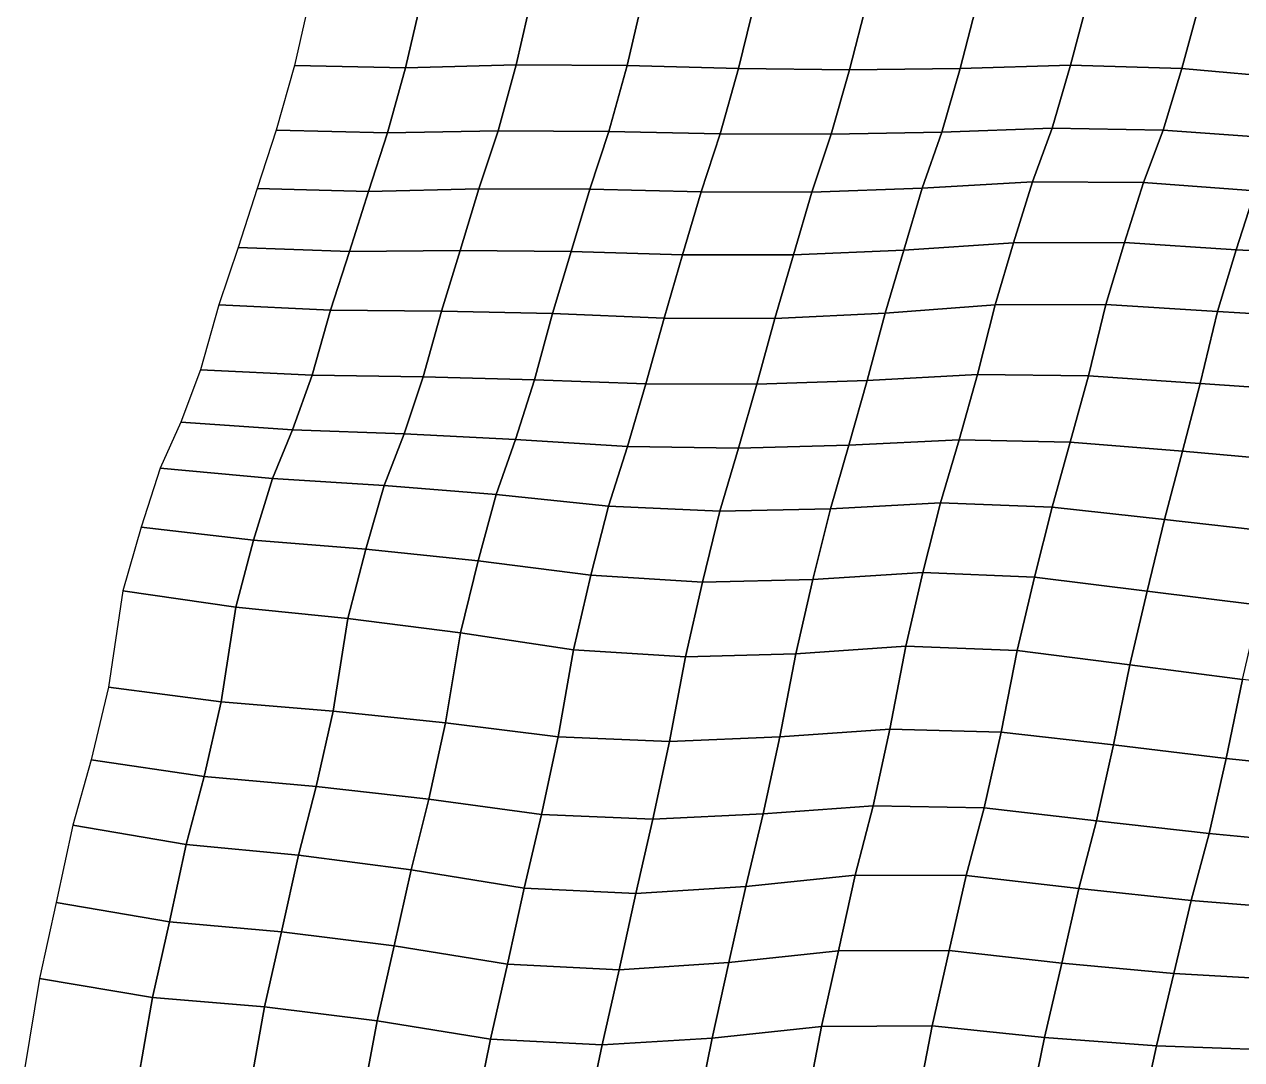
# Model space of a CAD drawing. Header units: metres. Extents: x -7.8 to 5.5, y -4.8 to 2.7.
# Drawn here: x -7.232 to -5.636, y -1.964 to -0.607 of the extents above; entities that cross this region are included whole.
import ezdxf

# ---------------------------------------------------------------- set-up
doc = ezdxf.new("R2010")
doc.units = ezdxf.units.M

msp = doc.modelspace()

# ---------------------------------------------------------------- linework, layer by layer
at = {"layer": 'C2'}
for points in [[(-6.8558, -0.56238, -11.30325), (-6.87807, -0.66084, -11.19465), (-6.73233, -0.66393, -11.16755), (-6.70998, -0.56614, -11.27673)], [(-6.70998, -0.56614, -11.27673), (-6.73233, -0.66393, -11.16755), (-6.58743, -0.66033, -11.13443), (-6.56508, -0.56254, -11.24361)], [(-6.56508, -0.56254, -11.24361), (-6.58743, -0.66033, -11.13443), (-6.44196, -0.66123, -11.10535), (-6.41941, -0.56509, -11.21602)], [(-6.41941, -0.56509, -11.21602), (-6.44196, -0.66123, -11.10535), (-6.29613, -0.6651, -11.07893), (-6.27318, -0.57203, -11.19236)], [(-6.27318, -0.57203, -11.19236), (-6.29613, -0.6651, -11.07893), (-6.15058, -0.66666, -11.05045), (-6.12726, -0.57656, -11.16654)], [(-5.98206, -0.57537, -11.13559), (-6.00544, -0.66492, -11.01901), (-5.86062, -0.66066, -10.9853), (-5.83721, -0.57133, -11.10208)], [(-5.83721, -0.57133, -11.10208), (-5.86062, -0.66066, -10.9853), (-5.7147, -0.66519, -10.95947), (-5.69098, -0.57838, -11.07852)], [(-6.12726, -0.57656, -11.16654), (-6.15058, -0.66666, -11.05045), (-6.00544, -0.66492, -11.01901), (-5.98206, -0.57537, -11.13559)], [(-5.69098, -0.57838, -11.07852), (-5.7147, -0.66519, -10.95947), (-5.56772, -0.67817, -10.94124), (-5.54349, -0.59543, -11.06394)], [(-6.87807, -0.66084, -11.19465), (-6.90203, -0.74577, -11.07393), (-6.75622, -0.74942, -11.04731), (-6.73233, -0.66393, -11.16755)], [(-6.73233, -0.66393, -11.16755), (-6.75622, -0.74942, -11.04731), (-6.6112, -0.74681, -11.01508), (-6.58743, -0.66033, -11.13443)], [(-6.58743, -0.66033, -11.13443), (-6.6112, -0.74681, -11.01508), (-6.46577, -0.74738, -10.98571), (-6.44196, -0.66123, -11.10535)], [(-6.44196, -0.66123, -11.10535), (-6.46577, -0.74738, -10.98571), (-6.32002, -0.75059, -10.9587), (-6.29613, -0.6651, -11.07893)], [(-6.29613, -0.6651, -11.07893), (-6.32002, -0.75059, -10.9587), (-6.17459, -0.75116, -10.92933), (-6.15058, -0.66666, -11.05045)], [(-6.15058, -0.66666, -11.05045), (-6.17459, -0.75116, -10.92933), (-6.02959, -0.74832, -10.8969), (-6.00544, -0.66492, -11.01901)], [(-6.00544, -0.66492, -11.01901), (-6.02959, -0.74832, -10.8969), (-5.88488, -0.74318, -10.8624), (-5.86062, -0.66066, -10.9853)], [(-5.86062, -0.66066, -10.9853), (-5.88488, -0.74318, -10.8624), (-5.73921, -0.74573, -10.83481), (-5.7147, -0.66519, -10.95947)], [(-5.7147, -0.66519, -10.95947), (-5.73921, -0.74573, -10.83481), (-5.59255, -0.75619, -10.81431), (-5.56772, -0.67817, -10.94124)], [(-6.90203, -0.74577, -11.07393), (-6.92702, -0.82247, -10.94581), (-6.78118, -0.82634, -10.91939), (-6.75622, -0.74942, -11.04731)], [(-6.75622, -0.74942, -11.04731), (-6.78118, -0.82634, -10.91939), (-6.63627, -0.82285, -10.88637), (-6.6112, -0.74681, -11.01508)], [(-6.6112, -0.74681, -11.01508), (-6.63627, -0.82285, -10.88637), (-6.49088, -0.82309, -10.8567), (-6.46577, -0.74738, -10.98571)], [(-6.46577, -0.74738, -10.98571), (-6.49088, -0.82309, -10.8567), (-6.34509, -0.82663, -10.82999), (-6.32002, -0.75059, -10.9587)], [(-6.17459, -0.75116, -10.92933), (-6.1997, -0.82687, -10.80033), (-6.05499, -0.82173, -10.76583), (-6.02959, -0.74832, -10.8969)], [(-6.02959, -0.74832, -10.8969), (-6.05499, -0.82173, -10.76583), (-5.91065, -0.81362, -10.72866), (-5.88488, -0.74318, -10.8624)], [(-5.88488, -0.74318, -10.8624), (-5.91065, -0.81362, -10.72866), (-5.76519, -0.81452, -10.69959), (-5.73921, -0.74573, -10.83481)], [(-5.73921, -0.74573, -10.83481), (-5.76519, -0.81452, -10.69959), (-5.61847, -0.82542, -10.67948), (-5.59255, -0.75619, -10.81431)], [(-6.32002, -0.75059, -10.9587), (-6.34509, -0.82663, -10.82999), (-6.1997, -0.82687, -10.80033), (-6.17459, -0.75116, -10.92933)], [(-6.05499, -0.82173, -10.76583), (-6.07939, -0.90315, -10.64195), (-5.93524, -0.8935, -10.60341), (-5.91065, -0.81362, -10.72866)], [(-5.91065, -0.81362, -10.72866), (-5.93524, -0.8935, -10.60341), (-5.78993, -0.89319, -10.57324), (-5.76519, -0.81452, -10.69959)], [(-6.92702, -0.82247, -10.94581), (-6.95194, -0.89972, -10.81818), (-6.80595, -0.9048, -10.79285), (-6.78118, -0.82634, -10.91939)], [(-6.78118, -0.82634, -10.91939), (-6.80595, -0.9048, -10.79285), (-6.66075, -0.90361, -10.7619), (-6.63627, -0.82285, -10.88637)], [(-6.63627, -0.82285, -10.88637), (-6.66075, -0.90361, -10.7619), (-6.51524, -0.90484, -10.73312), (-6.49088, -0.82309, -10.8567)], [(-6.49088, -0.82309, -10.8567), (-6.51524, -0.90484, -10.73312), (-6.36935, -0.90915, -10.7071), (-6.34509, -0.82663, -10.82999)], [(-6.34509, -0.82663, -10.82999), (-6.36935, -0.90915, -10.7071), (-6.22396, -0.90939, -10.67743), (-6.1997, -0.82687, -10.80033)], [(-6.1997, -0.82687, -10.80033), (-6.22396, -0.90939, -10.67743), (-6.07939, -0.90315, -10.64195), (-6.05499, -0.82173, -10.76583)], [(-5.76519, -0.81452, -10.69959), (-5.78993, -0.89319, -10.57324), (-5.64338, -0.90277, -10.55196), (-5.61847, -0.82542, -10.67948)], [(-5.61847, -0.82542, -10.67948), (-5.64338, -0.90277, -10.55196), (-5.4971, -0.91016, -10.5287), (-5.47224, -0.83247, -10.65593)], [(-6.07939, -0.90315, -10.64195), (-6.10363, -0.98589, -10.51925), (-5.95967, -0.97471, -10.47933), (-5.93524, -0.8935, -10.60341)], [(-5.93524, -0.8935, -10.60341), (-5.95967, -0.97471, -10.47933), (-5.81437, -0.97429, -10.44907), (-5.78993, -0.89319, -10.57324)], [(-5.78993, -0.89319, -10.57324), (-5.81437, -0.97429, -10.44907), (-5.66786, -0.98354, -10.42749), (-5.64338, -0.90277, -10.55196)], [(-6.95194, -0.89972, -10.81818), (-6.97715, -0.97466, -10.68849), (-6.83093, -0.98161, -10.66483), (-6.80595, -0.9048, -10.79285)], [(-6.80595, -0.9048, -10.79285), (-6.83093, -0.98161, -10.66483), (-6.68539, -0.98306, -10.63625), (-6.66075, -0.90361, -10.7619)], [(-6.66075, -0.90361, -10.7619), (-6.68539, -0.98306, -10.63625), (-6.53964, -0.98626, -10.60924), (-6.51524, -0.90484, -10.73312)], [(-6.51524, -0.90484, -10.73312), (-6.53964, -0.98626, -10.60924), (-6.39355, -0.99211, -10.5846), (-6.36935, -0.90915, -10.7071)], [(-6.36935, -0.90915, -10.7071), (-6.39355, -0.99211, -10.5846), (-6.24816, -0.99246, -10.55503), (-6.22396, -0.90939, -10.67743)], [(-6.22396, -0.90939, -10.67743), (-6.24816, -0.99246, -10.55503), (-6.10363, -0.98589, -10.51925), (-6.07939, -0.90315, -10.64195)], [(-5.64338, -0.90277, -10.55196), (-5.66786, -0.98354, -10.42749), (-5.52144, -0.99202, -10.40521), (-5.4971, -0.91016, -10.5287)], [(-6.97715, -0.97466, -10.68849), (-7.00107, -1.05993, -10.56806), (-6.85485, -1.06687, -10.5444), (-6.83093, -0.98161, -10.66483)], [(-6.83093, -0.98161, -10.66483), (-6.85485, -1.06687, -10.5444), (-6.7092, -1.0692, -10.51661), (-6.68539, -0.98306, -10.63625)], [(-6.68539, -0.98306, -10.63625), (-6.7092, -1.0692, -10.51661), (-6.56339, -1.07285, -10.49), (-6.53964, -0.98626, -10.60924)], [(-6.53964, -0.98626, -10.60924), (-6.56339, -1.07285, -10.49), (-6.41735, -1.07836, -10.46506), (-6.39355, -0.99211, -10.5846)], [(-6.24816, -0.99246, -10.55503), (-6.27194, -1.07883, -10.43559), (-6.12719, -1.07401, -10.40139), (-6.10363, -0.98589, -10.51925)], [(-6.10363, -0.98589, -10.51925), (-6.12719, -1.07401, -10.40139), (-5.9828, -1.06624, -10.36452), (-5.95967, -0.97471, -10.47933)], [(-5.95967, -0.97471, -10.47933), (-5.9828, -1.06624, -10.36452), (-5.83727, -1.06769, -10.33594), (-5.81437, -0.97429, -10.44907)], [(-5.81437, -0.97429, -10.44907), (-5.83727, -1.06769, -10.33594), (-5.69065, -1.07781, -10.31514), (-5.66786, -0.98354, -10.42749)], [(-5.66786, -0.98354, -10.42749), (-5.69065, -1.07781, -10.31514), (-5.54406, -1.08772, -10.29415), (-5.52144, -0.99202, -10.40521)], [(-6.39355, -0.99211, -10.5846), (-6.41735, -1.07836, -10.46506), (-6.27194, -1.07883, -10.43559), (-6.24816, -0.99246, -10.55503)], [(-7.00107, -1.05993, -10.56806), (-7.02705, -1.12872, -10.43284), (-6.88048, -1.13841, -10.41165), (-6.85485, -1.06687, -10.5444)], [(-6.85485, -1.06687, -10.5444), (-6.88048, -1.13841, -10.41165), (-6.73442, -1.14403, -10.38682), (-6.7092, -1.0692, -10.51661)], [(-6.7092, -1.0692, -10.51661), (-6.73442, -1.14403, -10.38682), (-6.58818, -1.1512, -10.36336), (-6.56339, -1.07285, -10.49)], [(-6.12719, -1.07401, -10.40139), (-6.15116, -1.15884, -10.28057), (-6.00671, -1.15161, -10.24419), (-5.9828, -1.06624, -10.36452)], [(-5.9828, -1.06624, -10.36452), (-6.00671, -1.15161, -10.24419), (-5.86095, -1.15482, -10.21719), (-5.83727, -1.06769, -10.33594)], [(-5.83727, -1.06769, -10.33594), (-5.86095, -1.15482, -10.21719), (-5.71411, -1.16671, -10.19797), (-5.69065, -1.07781, -10.31514)], [(-6.56339, -1.07285, -10.49), (-6.58818, -1.1512, -10.36336), (-6.44169, -1.16023, -10.34158), (-6.41735, -1.07836, -10.46506)], [(-6.41735, -1.07836, -10.46506), (-6.44169, -1.16023, -10.34158), (-6.29602, -1.16278, -10.31398), (-6.27194, -1.07883, -10.43559)], [(-6.27194, -1.07883, -10.43559), (-6.29602, -1.16278, -10.31398), (-6.15116, -1.15884, -10.28057), (-6.12719, -1.07401, -10.40139)], [(-5.69065, -1.07781, -10.31514), (-5.71411, -1.16671, -10.19797), (-5.56715, -1.17958, -10.17964), (-5.54406, -1.08772, -10.29415)], [(-7.02705, -1.12872, -10.43284), (-7.0541, -1.18894, -10.28993), (-6.90705, -1.20247, -10.27219), (-6.88048, -1.13841, -10.41165)], [(-6.88048, -1.13841, -10.41165), (-6.90705, -1.20247, -10.27219), (-6.76057, -1.2115, -10.25041), (-6.73442, -1.14403, -10.38682)], [(-6.73442, -1.14403, -10.38682), (-6.76057, -1.2115, -10.25041), (-6.61373, -1.22339, -10.2312), (-6.58818, -1.1512, -10.36336)], [(-6.58818, -1.1512, -10.36336), (-6.61373, -1.22339, -10.2312), (-6.46649, -1.23846, -10.21484), (-6.44169, -1.16023, -10.34158)], [(-6.44169, -1.16023, -10.34158), (-6.46649, -1.23846, -10.21484), (-6.32027, -1.24541, -10.19119), (-6.29602, -1.16278, -10.31398)], [(-6.29602, -1.16278, -10.31398), (-6.32027, -1.24541, -10.19119), (-6.17531, -1.24224, -10.15846), (-6.15116, -1.15884, -10.28057)], [(-6.15116, -1.15884, -10.28057), (-6.17531, -1.24224, -10.15846), (-6.03093, -1.23446, -10.1216), (-6.00671, -1.15161, -10.24419)], [(-6.00671, -1.15161, -10.24419), (-6.03093, -1.23446, -10.1216), (-5.88489, -1.23998, -10.09666), (-5.86095, -1.15482, -10.21719)], [(-5.86095, -1.15482, -10.21719), (-5.88489, -1.23998, -10.09666), (-5.7375, -1.25626, -10.08139), (-5.71411, -1.16671, -10.19797)], [(-5.71411, -1.16671, -10.19797), (-5.7375, -1.25626, -10.08139), (-5.59006, -1.27287, -10.06641), (-5.56715, -1.17958, -10.17964)], [(-7.0541, -1.18894, -10.28993), (-7.07905, -1.26597, -10.16211), (-6.93156, -1.28302, -10.14753), (-6.90705, -1.20247, -10.27219)], [(-6.90705, -1.20247, -10.27219), (-6.93156, -1.28302, -10.14753), (-6.78471, -1.29501, -10.12841), (-6.76057, -1.2115, -10.25041)], [(-6.76057, -1.2115, -10.25041), (-6.78471, -1.29501, -10.12841), (-6.63744, -1.31031, -10.11225), (-6.61373, -1.22339, -10.2312)], [(-6.61373, -1.22339, -10.2312), (-6.63744, -1.31031, -10.11225), (-6.48973, -1.32911, -10.09924), (-6.46649, -1.23846, -10.21484)], [(-6.46649, -1.23846, -10.21484), (-6.48973, -1.32911, -10.09924), (-6.34325, -1.33815, -10.07746), (-6.32027, -1.24541, -10.19119)], [(-6.32027, -1.24541, -10.19119), (-6.34325, -1.33815, -10.07746), (-6.19832, -1.33476, -10.04454), (-6.17531, -1.24224, -10.15846)], [(-6.17531, -1.24224, -10.15846), (-6.19832, -1.33476, -10.04454), (-6.05409, -1.32577, -10.00659), (-6.03093, -1.23446, -10.1216)], [(-6.03093, -1.23446, -10.1216), (-6.05409, -1.32577, -10.00659), (-5.90798, -1.33184, -9.98215), (-5.88489, -1.23998, -10.09666)], [(-5.88489, -1.23998, -10.09666), (-5.90798, -1.33184, -9.98215), (-5.76036, -1.34999, -9.96855), (-5.7375, -1.25626, -10.08139)], [(-5.7375, -1.25626, -10.08139), (-5.76036, -1.34999, -9.96855), (-5.61269, -1.36847, -9.95525), (-5.59006, -1.27287, -10.06641)], [(-7.07905, -1.26597, -10.16211), (-7.10315, -1.3497, -10.0403), (-6.95513, -1.37103, -10.02956), (-6.93156, -1.28302, -10.14753)], [(-6.93156, -1.28302, -10.14753), (-6.95513, -1.37103, -10.02956), (-6.80792, -1.38589, -10.01301), (-6.78471, -1.29501, -10.12841)], [(-6.78471, -1.29501, -10.12841), (-6.80792, -1.38589, -10.01301), (-6.6602, -1.4048, -10.0001), (-6.63744, -1.31031, -10.11225)], [(-6.63744, -1.31031, -10.11225), (-6.6602, -1.4048, -10.0001), (-6.51206, -1.42713, -9.99025), (-6.48973, -1.32911, -10.09924)], [(-6.48973, -1.32911, -10.09924), (-6.51206, -1.42713, -9.99025), (-6.36556, -1.43627, -9.96857), (-6.34325, -1.33815, -10.07746)], [(-6.34325, -1.33815, -10.07746), (-6.36556, -1.43627, -9.96857), (-6.22073, -1.43211, -9.93496), (-6.19832, -1.33476, -10.04454)], [(-6.19832, -1.33476, -10.04454), (-6.22073, -1.43211, -9.93496), (-6.07662, -1.42214, -9.89612), (-6.05409, -1.32577, -10.00659)], [(-6.05409, -1.32577, -10.00659), (-6.07662, -1.42214, -9.89612), (-5.93058, -1.42765, -9.87119), (-5.90798, -1.33184, -9.98215)], [(-5.90798, -1.33184, -9.98215), (-5.93058, -1.42765, -9.87119), (-5.78286, -1.44657, -9.85828), (-5.76036, -1.34999, -9.96855)], [(-7.10315, -1.3497, -10.0403), (-7.12197, -1.47572, -9.95645), (-6.9742, -1.49508, -9.94394), (-6.95513, -1.37103, -10.02956)], [(-5.76036, -1.34999, -9.96855), (-5.78286, -1.44657, -9.85828), (-5.63511, -1.46571, -9.84557), (-5.61269, -1.36847, -9.95525)], [(-6.95513, -1.37103, -10.02956), (-6.9742, -1.49508, -9.94394), (-6.82732, -1.5073, -9.92502), (-6.80792, -1.38589, -10.01301)], [(-6.80792, -1.38589, -10.01301), (-6.82732, -1.5073, -9.92502), (-6.68004, -1.5227, -9.90896), (-6.6602, -1.4048, -10.0001)], [(-6.6602, -1.4048, -10.0001), (-6.68004, -1.5227, -9.90896), (-6.53239, -1.54107, -9.89556), (-6.51206, -1.42713, -9.99025)], [(-6.51206, -1.42713, -9.99025), (-6.53239, -1.54107, -9.89556), (-6.38629, -1.54702, -9.87102), (-6.36556, -1.43627, -9.96857)], [(-6.36556, -1.43627, -9.96857), (-6.38629, -1.54702, -9.87102), (-6.24168, -1.54111, -9.83583), (-6.22073, -1.43211, -9.93496)], [(-6.22073, -1.43211, -9.93496), (-6.24168, -1.54111, -9.83583), (-6.09757, -1.53114, -9.79699), (-6.07662, -1.42214, -9.89612)], [(-6.07662, -1.42214, -9.89612), (-6.09757, -1.53114, -9.79699), (-5.95176, -1.53478, -9.77038), (-5.93058, -1.42765, -9.87119)], [(-5.93058, -1.42765, -9.87119), (-5.95176, -1.53478, -9.77038), (-5.8043, -1.55161, -9.7556), (-5.78286, -1.44657, -9.85828)], [(-5.78286, -1.44657, -9.85828), (-5.8043, -1.55161, -9.7556), (-5.65675, -1.56921, -9.74151), (-5.63511, -1.46571, -9.84557)], [(-5.63511, -1.46571, -9.84557), (-5.65675, -1.56921, -9.74151), (-5.50945, -1.58472, -9.72555), (-5.48767, -1.48243, -9.83069)], [(-7.12197, -1.47572, -9.95645), (-7.14463, -1.5711, -9.8451), (-6.99654, -1.59298, -9.83485), (-6.9742, -1.49508, -9.94394)], [(-6.9742, -1.49508, -9.94394), (-6.99654, -1.59298, -9.83485), (-6.84956, -1.60597, -9.81662), (-6.82732, -1.5073, -9.92502)], [(-6.82732, -1.5073, -9.92502), (-6.84956, -1.60597, -9.81662), (-6.70213, -1.62258, -9.80165), (-6.68004, -1.5227, -9.90896)], [(-6.68004, -1.5227, -9.90896), (-6.70213, -1.62258, -9.80165), (-6.55424, -1.64281, -9.78992), (-6.53239, -1.54107, -9.89556)], [(-6.24168, -1.54111, -9.83583), (-6.26363, -1.64209, -9.7295), (-6.11961, -1.63145, -9.69007), (-6.09757, -1.53114, -9.79699)], [(-6.09757, -1.53114, -9.79699), (-6.11961, -1.63145, -9.69007), (-5.97391, -1.63422, -9.66267), (-5.95176, -1.53478, -9.77038)], [(-6.53239, -1.54107, -9.89556), (-6.55424, -1.64281, -9.78992), (-6.40815, -1.64877, -9.76538), (-6.38629, -1.54702, -9.87102)], [(-6.38629, -1.54702, -9.87102), (-6.40815, -1.64877, -9.76538), (-6.26363, -1.64209, -9.7295), (-6.24168, -1.54111, -9.83583)], [(-5.95176, -1.53478, -9.77038), (-5.97391, -1.63422, -9.66267), (-5.82646, -1.65094, -9.64779), (-5.8043, -1.55161, -9.7556)], [(-5.8043, -1.55161, -9.7556), (-5.82646, -1.65094, -9.64779), (-5.67902, -1.66766, -9.63292), (-5.65675, -1.56921, -9.74151)], [(-7.14463, -1.5711, -9.8451), (-7.1685, -1.6567, -9.72497), (-7.01999, -1.68199, -9.71778), (-6.99654, -1.59298, -9.83485)], [(-5.65675, -1.56921, -9.74151), (-5.67902, -1.66766, -9.63292), (-5.5319, -1.68175, -9.61567), (-5.50945, -1.58472, -9.72555)], [(-6.99654, -1.59298, -9.83485), (-7.01999, -1.68199, -9.71778), (-6.87285, -1.69629, -9.70073), (-6.84956, -1.60597, -9.81662)], [(-6.84956, -1.60597, -9.81662), (-6.87285, -1.69629, -9.70073), (-6.72511, -1.71532, -9.68792), (-6.70213, -1.62258, -9.80165)], [(-6.70213, -1.62258, -9.80165), (-6.72511, -1.71532, -9.68792), (-6.57677, -1.73918, -9.67945), (-6.55424, -1.64281, -9.78992)], [(-6.55424, -1.64281, -9.78992), (-6.57677, -1.73918, -9.67945), (-6.43053, -1.74634, -9.656), (-6.40815, -1.64877, -9.76538)], [(-6.40815, -1.64877, -9.76538), (-6.43053, -1.74634, -9.656), (-6.28631, -1.73724, -9.61795), (-6.26363, -1.64209, -9.7295)], [(-6.26363, -1.64209, -9.7295), (-6.28631, -1.73724, -9.61795), (-6.14282, -1.72233, -9.57467), (-6.11961, -1.63145, -9.69007)], [(-6.11961, -1.63145, -9.69007), (-6.14282, -1.72233, -9.57467), (-5.9974, -1.7229, -9.5453), (-5.97391, -1.63422, -9.66267)], [(-5.97391, -1.63422, -9.66267), (-5.9974, -1.7229, -9.5453), (-5.84994, -1.73973, -9.53052), (-5.82646, -1.65094, -9.64779)], [(-7.1685, -1.6567, -9.72497), (-7.19038, -1.75833, -9.61923), (-7.04187, -1.78351, -9.61194), (-7.01999, -1.68199, -9.71778)], [(-5.82646, -1.65094, -9.64779), (-5.84994, -1.73973, -9.53052), (-5.70262, -1.75546, -9.51476), (-5.67902, -1.66766, -9.63292)], [(-5.67902, -1.66766, -9.63292), (-5.70262, -1.75546, -9.51476), (-5.5558, -1.76713, -9.49534), (-5.5319, -1.68175, -9.61567)], [(-7.01999, -1.68199, -9.71778), (-7.04187, -1.78351, -9.61194), (-6.89491, -1.79639, -9.59361), (-6.87285, -1.69629, -9.70073)], [(-6.87285, -1.69629, -9.70073), (-6.89491, -1.79639, -9.59361), (-6.74723, -1.81498, -9.58041), (-6.72511, -1.71532, -9.68792)], [(-6.72511, -1.71532, -9.68792), (-6.74723, -1.81498, -9.58041), (-6.59888, -1.83895, -9.57204), (-6.57677, -1.73918, -9.67945)], [(-6.28631, -1.73724, -9.61795), (-6.30845, -1.83668, -9.51024), (-6.16501, -1.82144, -9.46667), (-6.14282, -1.72233, -9.57467)], [(-6.14282, -1.72233, -9.57467), (-6.16501, -1.82144, -9.46667), (-6.01969, -1.82113, -9.43651), (-5.9974, -1.7229, -9.5453)], [(-5.9974, -1.7229, -9.5453), (-6.01969, -1.82113, -9.43651), (-5.87229, -1.83752, -9.42133), (-5.84994, -1.73973, -9.53052)], [(-6.57677, -1.73918, -9.67945), (-6.59888, -1.83895, -9.57204), (-6.45259, -1.84644, -9.54888), (-6.43053, -1.74634, -9.656)], [(-6.43053, -1.74634, -9.656), (-6.45259, -1.84644, -9.54888), (-6.30845, -1.83668, -9.51024), (-6.28631, -1.73724, -9.61795)], [(-5.84994, -1.73973, -9.53052), (-5.87229, -1.83752, -9.42133), (-5.72524, -1.85105, -9.4036), (-5.70262, -1.75546, -9.51476)], [(-7.19038, -1.75833, -9.61923), (-7.21252, -1.85777, -9.51152), (-7.06406, -1.88262, -9.50394), (-7.04187, -1.78351, -9.61194)], [(-5.70262, -1.75546, -9.51476), (-5.72524, -1.85105, -9.4036), (-5.57883, -1.85953, -9.38132), (-5.5558, -1.76713, -9.49534)], [(-7.04187, -1.78351, -9.61194), (-7.06406, -1.88262, -9.50394), (-6.91719, -1.89473, -9.48492), (-6.89491, -1.79639, -9.59361)], [(-6.89491, -1.79639, -9.59361), (-6.91719, -1.89473, -9.48492), (-6.76953, -1.91321, -9.47162), (-6.74723, -1.81498, -9.58041)], [(-6.74723, -1.81498, -9.58041), (-6.76953, -1.91321, -9.47162), (-6.62116, -1.93729, -9.46335), (-6.59888, -1.83895, -9.57204)], [(-6.30845, -1.83668, -9.51024), (-6.33064, -1.93579, -9.40224), (-6.18718, -1.92066, -9.35876), (-6.16501, -1.82144, -9.46667)], [(-6.16501, -1.82144, -9.46667), (-6.18718, -1.92066, -9.35876), (-6.04192, -1.91991, -9.32821), (-6.01969, -1.82113, -9.43651)], [(-6.01969, -1.82113, -9.43651), (-6.04192, -1.91991, -9.32821), (-5.89465, -1.9352, -9.31205), (-5.87229, -1.83752, -9.42133)], [(-6.59888, -1.83895, -9.57204), (-6.62116, -1.93729, -9.46335), (-6.4749, -1.94456, -9.43999), (-6.45259, -1.84644, -9.54888)], [(-6.45259, -1.84644, -9.54888), (-6.4749, -1.94456, -9.43999), (-6.33064, -1.93579, -9.40224), (-6.30845, -1.83668, -9.51024)], [(-5.87229, -1.83752, -9.42133), (-5.89465, -1.9352, -9.31205), (-5.74795, -1.94599, -9.29185), (-5.72524, -1.85105, -9.4036)], [(-5.72524, -1.85105, -9.4036), (-5.74795, -1.94599, -9.29185), (-5.60195, -1.95117, -9.26661), (-5.57883, -1.85953, -9.38132)], [(-7.21252, -1.85777, -9.51152), (-7.23218, -1.9771, -9.42166), (-7.08423, -1.99788, -9.41043), (-7.06406, -1.88262, -9.50394)], [(-7.06406, -1.88262, -9.50394), (-7.08423, -1.99788, -9.41043), (-6.93766, -2.00757, -9.38924), (-6.91719, -1.89473, -9.48492)], [(-6.91719, -1.89473, -9.48492), (-6.93766, -2.00757, -9.38924), (-6.79038, -2.02297, -9.37318), (-6.76953, -1.91321, -9.47162)], [(-6.76953, -1.91321, -9.47162), (-6.79038, -2.02297, -9.37318), (-6.64254, -2.04288, -9.36116), (-6.62116, -1.93729, -9.46335)], [(-6.33064, -1.93579, -9.40224), (-6.35199, -2.04161, -9.30025), (-6.20812, -2.02976, -9.25973), (-6.18718, -1.92066, -9.35876)], [(-6.18718, -1.92066, -9.35876), (-6.20812, -2.02976, -9.25973), (-6.06291, -2.02858, -9.22878), (-6.04192, -1.91991, -9.32821)], [(-6.04192, -1.91991, -9.32821), (-6.06291, -2.02858, -9.22878), (-5.91613, -2.04002, -9.20917), (-5.89465, -1.9352, -9.31205)], [(-6.62116, -1.93729, -9.46335), (-6.64254, -2.04288, -9.36116), (-6.49647, -2.04861, -9.33642), (-6.4749, -1.94456, -9.43999)], [(-6.4749, -1.94456, -9.43999), (-6.49647, -2.04861, -9.33642), (-6.35199, -2.04161, -9.30025), (-6.33064, -1.93579, -9.40224)], [(-5.89465, -1.9352, -9.31205), (-5.91613, -2.04002, -9.20917), (-5.76996, -2.04653, -9.18512), (-5.74795, -1.94599, -9.29185)], [(-5.74795, -1.94599, -9.29185), (-5.76996, -2.04653, -9.18512), (-5.62442, -2.04798, -9.15654), (-5.60195, -1.95117, -9.26661)]]:
    msp.add_3dface(points, dxfattribs=at)

doc.saveas('drawing.dxf')
